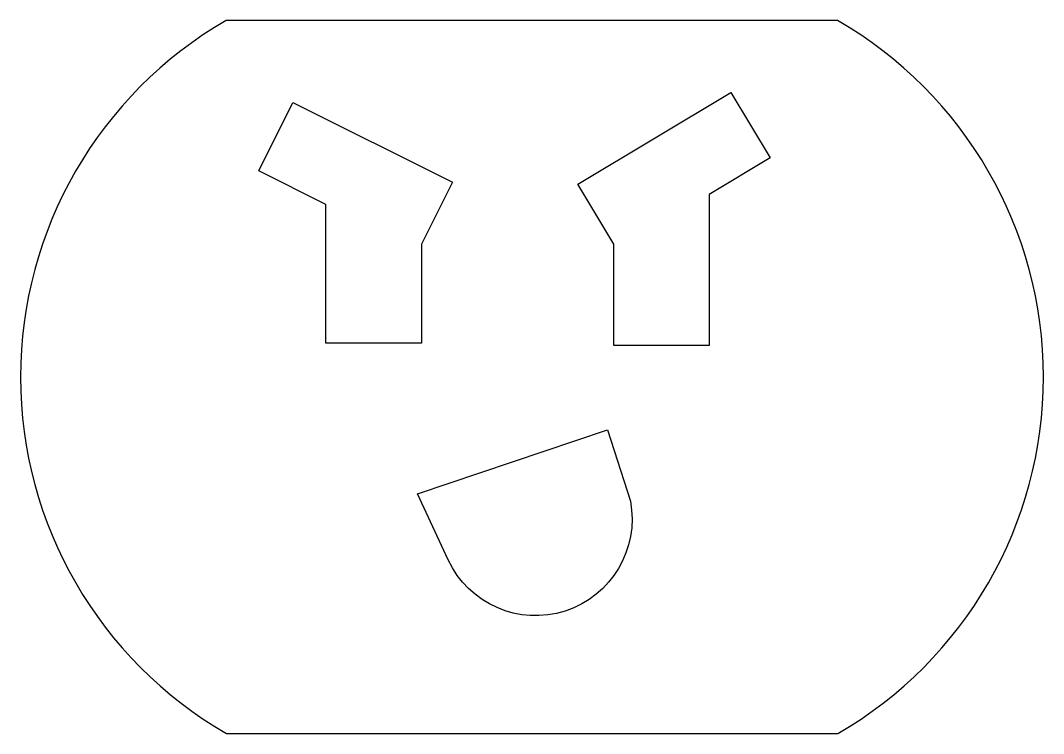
# Model space of a CAD drawing. Header units: inches. Extents: x -0.97 to 1.04, y 0.3 to 1.7.
import ezdxf

# ---------------------------------------------------------------- set-up
doc = ezdxf.new("R2010")
doc.units = ezdxf.units.IN
doc.header["$MEASUREMENT"] = 0

msp = doc.modelspace()

# ---------------------------------------------------------------- linework, layer by layer
for points in [[(0.6315, 1.7), (-0.5685, 1.7, 0.57735), (-0.568, 0.3), (0.632, 0.3, 0.57735)], [(-0.1328, 0.6409), (-0.1933, 0.7709), (0.1798, 0.8961), (0.2248, 0.7563, -0.883957)]]:
    msp.add_lwpolyline(points, format="xyb", close=True)
for points in [[(0.3797, 1.3586), (0.3797, 1.062), (0.1925, 1.062), (0.1925, 1.2608), (0.1218, 1.3788), (0.4219, 1.5588), (0.4991, 1.4302)], [(-0.1854, 1.2607), (-0.1854, 1.0662), (-0.3729, 1.0662), (-0.3729, 1.3389), (-0.5047, 1.4048), (-0.4376, 1.539), (-0.1246, 1.3825)]]:
    msp.add_lwpolyline(points, close=True)

doc.saveas('drawing.dxf')
